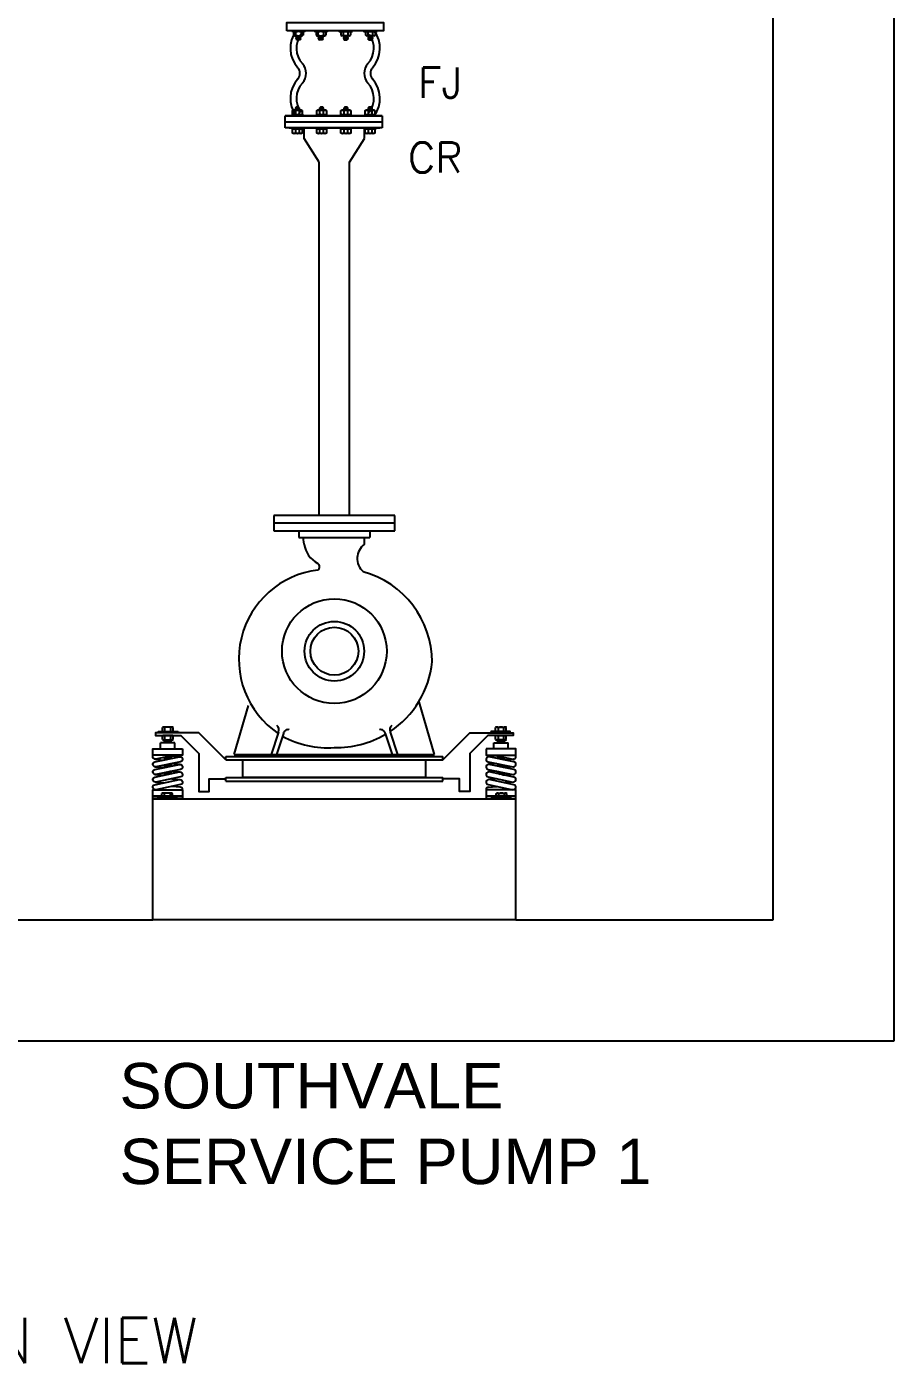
# Model space of a CAD drawing. Header units: inches. Extents: x 72601 to 92539, y -26779 to -15965.
# Drawn here: x 91106 to 92539, y -26676 to -24468 of the extents above; entities that cross this region are included whole.
import ezdxf

# ---------------------------------------------------------------- set-up
doc = ezdxf.new("R2010")
doc.units = ezdxf.units.IN
doc.header["$MEASUREMENT"] = 0
doc.layers.add('FENCE', color=1, linetype='Continuous')
doc.layers.add('M-X-BKGD', color=8, linetype='Continuous')
doc.styles.add('SIMS', font='simplex.shx')
doc.styles.get("Standard").update_dxf_attribs({"font": 'arial.ttf'})

# ---------------------------------------------------------------- blocks, each defined once
blk = doc.blocks.new('PUMP MAIN')
for p, q in [((84485.6, 10391.1), (84624.4, 10391.1)), ((84485.6, 10391.1), (84485.6, 10377.8)), ((84624.4, 10391.1), (84624.4, 10377.8)), ((84485.6, 10377.8), (84624.4, 10377.8)), ((84495.5, 10364.5), (84493.5, 10377.8)), ((84614.2, 10364.5), (84614.2, 10377.8)), ((84358.5, 9952.1), (84386.6, 10048.1)), ((84751.5, 9952.1), (84721.3, 10055.1)), ((84217.4, 9997.9), (84217.4, 10004.8)), ((84236.2, 10005.8), (84219.8, 10005.8)), ((84219.8, 9996.9), (84236, 9996.9)), ((84222.3, 9997.9), (84222.3, 10004.8)), ((84233.6, 10004.8), (84233.6, 9997.9)), ((84238.5, 9997.9), (84238.5, 10004.8)), ((84445.3, 9996), (84430.9, 9952.1)), ((84455, 9993.1), (84441.5, 9952.1)), ((84655, 9993.1), (84668.5, 9952.1)), ((84664.7, 9996), (84679.1, 9952.1)), ((84871.5, 9997.9), (84871.5, 10004.8)), ((84873.8, 10005.8), (84890.2, 10005.8)), ((84890.2, 9996.9), (84874, 9996.9)), ((84876.4, 10004.8), (84876.4, 9997.9)), ((84887.7, 9997.9), (84887.7, 10004.8)), ((84892.6, 9997.9), (84892.6, 10004.8)), ((84241.7, 9975.1), (84213.5, 9975.1)), ((84213.5, 9963.2), (84213.5, 9975.1)), ((84217.4, 9981.7), (84217.4, 9988.6)), ((84236.1, 9989.6), (84219.8, 9989.6)), ((84219.8, 9980.7), (84236, 9980.7)), ((84220.8, 9980.3), (84221.3, 9980.7)), ((84220.8, 9980.3), (84221.8, 9979.4)), ((84220.8, 9978.6), (84221.8, 9979.4)), ((84220.8, 9978.6), (84221.8, 9977.8)), ((84220.8, 9977), (84221.8, 9977.8)), ((84220.8, 9977), (84221.8, 9976.2)), ((84220.8, 9975.3), (84221.8, 9976.2)), ((84220.8, 9975.3), (84221, 9975.1)), ((84234, 9978.9), (84221.8, 9979.4)), ((84234, 9977.3), (84221.8, 9977.8)), ((84234, 9975.7), (84221.8, 9976.2)), ((84222.3, 9981.7), (84222.3, 9988.6)), ((84234, 9980.6), (84231.7, 9980.7)), ((84233.6, 9988.6), (84233.6, 9981.7)), ((84234.1, 9980.7), (84234, 9980.6)), ((84235.1, 9979.8), (84234, 9980.6)), ((84235.1, 9979.8), (84234, 9978.9)), ((84235.1, 9978.1), (84234, 9978.9)), ((84235.1, 9978.1), (84234, 9977.3)), ((84235.1, 9976.5), (84234, 9977.3)), ((84235.1, 9976.5), (84234, 9975.7)), ((84234.7, 9975.1), (84234, 9975.7)), ((84238.5, 9981.7), (84238.5, 9988.6)), ((84241.7, 9963.2), (84241.7, 9975.1)), ((84868.3, 9963.2), (84868.3, 9975.1)), ((84868.3, 9975.1), (84896.5, 9975.1)), ((84871.5, 9981.7), (84871.5, 9988.6)), ((84873.9, 9989.6), (84890.2, 9989.6)), ((84890.2, 9980.7), (84874, 9980.7)), ((84874.9, 9979.8), (84876, 9980.6)), ((84874.9, 9979.8), (84876, 9978.9)), ((84874.9, 9978.1), (84876, 9978.9)), ((84874.9, 9978.1), (84876, 9977.3)), ((84874.9, 9976.5), (84876, 9977.3)), ((84874.9, 9976.5), (84876, 9975.7)), ((84875.3, 9975.1), (84876, 9975.7)), ((84875.9, 9980.7), (84876, 9980.6)), ((84876, 9980.6), (84878.3, 9980.7)), ((84876, 9978.9), (84888.2, 9979.4)), ((84876, 9977.3), (84888.2, 9977.8)), ((84876, 9975.7), (84888.2, 9976.2)), ((84876.4, 9988.6), (84876.4, 9981.7)), ((84887.7, 9981.7), (84887.7, 9988.6)), ((84889.2, 9980.3), (84888.2, 9979.4)), ((84889.2, 9978.6), (84888.2, 9979.4)), ((84889.2, 9978.6), (84888.2, 9977.8)), ((84889.2, 9977), (84888.2, 9977.8)), ((84889.2, 9977), (84888.2, 9976.2)), ((84889.2, 9975.3), (84888.2, 9976.2)), ((84889.2, 9980.3), (84888.7, 9980.7)), ((84889.2, 9975.3), (84889, 9975.1)), ((84892.6, 9981.7), (84892.6, 9988.6)), ((84896.5, 9963.2), (84896.5, 9975.1)), ((84203, 9942.8), (84219.1, 9941.2)), ((84220.8, 9946), (84221.1, 9946.3)), ((84220.8, 9946), (84221.8, 9945.1)), ((84220.8, 9944.3), (84221.8, 9945.1)), ((84220.8, 9944.3), (84221.8, 9943.5)), ((84220.8, 9942.7), (84221.8, 9943.5)), ((84220.8, 9942.7), (84221.8, 9941.9)), ((84221.5, 9941.6), (84221.8, 9941.9)), ((84234, 9944.7), (84221.8, 9945.1)), ((84229.5, 9943.2), (84221.8, 9943.5)), ((84222.6, 9941.8), (84221.8, 9941.9)), ((84234, 9946.4), (84223.5, 9946.8)), ((84234, 9948), (84230.1, 9948.2)), ((84235.1, 9948.8), (84234, 9948)), ((84235.1, 9947.2), (84234, 9948)), ((84235.1, 9947.2), (84234, 9946.4)), ((84235.1, 9945.6), (84234, 9946.4)), ((84235.1, 9945.6), (84234, 9944.7)), ((84234.6, 9944.3), (84234, 9944.7)), ((84235.1, 9948.8), (84234.7, 9949.1)), ((84236, 9949.4), (84252.1, 9947.8)), ((84341.9, 9941.6), (84341.9, 9948.2)), ((84341.9, 9948.2), (84768.1, 9948.2)), ((84341.9, 9941.6), (84768.1, 9941.6)), ((84358.5, 9952.1), (84751.5, 9952.1)), ((84375.2, 9906.6), (84375.2, 9941.6)), ((84734.8, 9906.6), (84734.8, 9941.6)), ((84768.1, 9941.6), (84768.1, 9948.2)), ((84874, 9949.4), (84857.9, 9947.8)), ((84874.9, 9948.8), (84875.3, 9949.1)), ((84874.9, 9948.8), (84876, 9948)), ((84874.9, 9947.2), (84876, 9948)), ((84874.9, 9947.2), (84876, 9946.4)), ((84874.9, 9945.6), (84876, 9946.4)), ((84874.9, 9945.6), (84876, 9944.7)), ((84875.4, 9944.3), (84876, 9944.7)), ((84876, 9948), (84879.9, 9948.2)), ((84876, 9946.4), (84886.5, 9946.8)), ((84876, 9944.7), (84888.2, 9945.1)), ((84880.5, 9943.2), (84888.2, 9943.5)), ((84887.4, 9941.8), (84888.2, 9941.9)), ((84889.2, 9946), (84888.2, 9945.1)), ((84889.2, 9944.3), (84888.2, 9945.1)), ((84889.2, 9944.3), (84888.2, 9943.5)), ((84889.2, 9942.7), (84888.2, 9943.5)), ((84889.2, 9942.7), (84888.2, 9941.9)), ((84888.5, 9941.6), (84888.2, 9941.9)), ((84889.2, 9946), (84888.9, 9946.3)), ((84907, 9942.8), (84890.9, 9941.2)), ((84203, 9927.8), (84219.1, 9926.2)), ((84220.8, 9931.2), (84220.8, 9931.3)), ((84220.8, 9931.2), (84221.8, 9930.4)), ((84220.8, 9929.6), (84221.8, 9930.4)), ((84220.8, 9929.6), (84221.8, 9928.7)), ((84220.8, 9927.9), (84221.8, 9928.7)), ((84220.8, 9927.9), (84221.8, 9927.1)), ((84220.8, 9914.8), (84221.8, 9915.6)), ((84220.8, 9914.8), (84221.8, 9914)), ((84221, 9926.5), (84221.8, 9927.1)), ((84221, 9916.3), (84221.8, 9915.6)), ((84234, 9929.9), (84221.8, 9930.4)), ((84230.3, 9928.4), (84221.8, 9928.7)), ((84223.6, 9927), (84221.8, 9927.1)), ((84234, 9915.1), (84221.8, 9915.6)), ((84234, 9931.5), (84224.1, 9931.9)), ((84234, 9916.8), (84225.1, 9917.1)), ((84234, 9933.2), (84230.8, 9933.3)), ((84234, 9918.5), (84232, 9918.6)), ((84235.2, 9934), (84234, 9933.2)), ((84235.1, 9932.4), (84234, 9933.2)), ((84235.1, 9932.4), (84234, 9931.5)), ((84235.1, 9930.7), (84234, 9931.5)), ((84235.1, 9930.7), (84234, 9929.9)), ((84234.8, 9929.3), (84234, 9929.9)), ((84234.9, 9919.1), (84234, 9918.5)), ((84235.2, 9917.6), (84234, 9918.5)), ((84235.2, 9917.6), (84234, 9916.8)), ((84235.1, 9916), (84234, 9916.8)), ((84235.1, 9916), (84234, 9915.1)), ((84235, 9914.4), (84234, 9915.1)), ((84235.2, 9934), (84235, 9934.2)), ((84235.1, 9919.3), (84235.1, 9919.3)), ((84236, 9934.4), (84252.1, 9932.8)), ((84236, 9919.4), (84252.1, 9917.8)), ((84874, 9934.4), (84857.9, 9932.8)), ((84874, 9919.4), (84857.9, 9917.8)), ((84874.8, 9934), (84875, 9934.2)), ((84874.8, 9934), (84876, 9933.2)), ((84874.8, 9917.6), (84876, 9918.5)), ((84874.8, 9917.6), (84876, 9916.8)), ((84874.9, 9932.4), (84876, 9933.2)), ((84874.9, 9932.4), (84876, 9931.5)), ((84874.9, 9930.7), (84876, 9931.5)), ((84874.9, 9930.7), (84876, 9929.9)), ((84874.9, 9916), (84876, 9916.8)), ((84874.9, 9916), (84876, 9915.1)), ((84875, 9914.4), (84876, 9915.1)), ((84875.1, 9919.1), (84876, 9918.5)), ((84875.2, 9929.3), (84876, 9929.9)), ((84876, 9933.2), (84879.2, 9933.3)), ((84876, 9931.5), (84885.9, 9931.9)), ((84876, 9929.9), (84888.2, 9930.4)), ((84876, 9918.5), (84878, 9918.6)), ((84876, 9916.8), (84884.9, 9917.1)), ((84876, 9915.1), (84888.2, 9915.6)), ((84879.7, 9928.4), (84888.2, 9928.7)), ((84886.4, 9927), (84888.2, 9927.1)), ((84889.2, 9931.2), (84888.2, 9930.4)), ((84889.2, 9929.6), (84888.2, 9930.4)), ((84889.2, 9929.6), (84888.2, 9928.7)), ((84889.2, 9927.9), (84888.2, 9928.7)), ((84889.2, 9927.9), (84888.2, 9927.1)), ((84889, 9926.5), (84888.2, 9927.1)), ((84889, 9916.3), (84888.2, 9915.6)), ((84889.2, 9914.8), (84888.2, 9915.6)), ((84889.2, 9914.8), (84888.2, 9914)), ((84889.2, 9931.2), (84889.2, 9931.3)), ((84907, 9927.8), (84890.9, 9926.2)), ((84203, 9912.8), (84219.1, 9911.2)), ((84203.5, 9897.8), (84219.6, 9896.2)), ((84220.8, 9913.2), (84221.8, 9914)), ((84220.8, 9913.2), (84221.8, 9912.3)), ((84220.8, 9911.5), (84221.8, 9912.3)), ((84220.8, 9911.5), (84220.8, 9911.5)), ((84231.2, 9913.6), (84221.8, 9914)), ((84224.6, 9912.2), (84221.8, 9912.3)), ((84252.1, 9887.8), (84236, 9889.4)), ((84236.1, 9904.4), (84252.6, 9902.8)), ((84341.9, 9906.6), (84768.1, 9906.6)), ((84341.9, 9900), (84341.9, 9906.6)), ((84341.9, 9900), (84768.1, 9900)), ((84734.8, 9906.6), (84375.2, 9906.6)), ((84768.1, 9900), (84768.1, 9906.6)), ((84873.9, 9904.4), (84857.4, 9902.8)), ((84857.9, 9887.8), (84874, 9889.4)), ((84878.8, 9913.6), (84888.2, 9914)), ((84885.4, 9912.2), (84888.2, 9912.3)), ((84889.2, 9913.2), (84888.2, 9914)), ((84889.2, 9913.2), (84888.2, 9912.3)), ((84889.2, 9911.5), (84888.2, 9912.3)), ((84889.2, 9911.5), (84889.2, 9911.5)), ((84906.5, 9897.8), (84890.4, 9896.2)), ((84907, 9912.8), (84890.9, 9911.2)), ((84216.4, 9868.3), (84216.4, 9875.2)), ((84235.1, 9876.2), (84218.8, 9876.2)), ((84218.8, 9867.3), (84235, 9867.3)), ((84221.3, 9868.3), (84221.3, 9875.2)), ((84232.5, 9875.2), (84232.5, 9868.3)), ((84237.5, 9868.3), (84237.5, 9875.2)), ((84315, 9865), (84795, 9865)), ((84872.5, 9868.3), (84872.5, 9875.2)), ((84874.9, 9876.2), (84891.2, 9876.2)), ((84891.2, 9867.3), (84875, 9867.3)), ((84877.5, 9875.2), (84877.5, 9868.3)), ((84888.7, 9868.3), (84888.7, 9875.2)), ((84893.6, 9868.3), (84893.6, 9875.2))]:
    blk.add_line(p, q)
for points in [[(84341.9, 9941.6), (84288.8, 9994.6), (84203.8, 9994.6), (84203.8, 9989.6), (84253.8, 9989.6), (84289.2, 9954.3), (84289.2, 9879.3), (84309.2, 9879.3), (84309.2, 9904.3), (84341.9, 9904.3)], [(84768.1, 9941.6), (84821.2, 9994.6), (84906.2, 9994.6), (84906.2, 9989.6), (84856.2, 9989.6), (84820.8, 9954.3), (84820.8, 9879.3), (84800.8, 9879.3), (84800.8, 9904.3), (84768.1, 9904.3)]]:
    blk.add_lwpolyline(points)
for points in [[(84248.1, 9996.9), (84248.1, 9994.6), (84209.6, 9994.6), (84209.6, 9996.9)], [(84861.9, 9996.9), (84861.9, 9994.6), (84900.4, 9994.6), (84900.4, 9996.9)], [(84257.1, 9963.2), (84257.1, 9950.4), (84198.5, 9950.4), (84198.5, 9963.2)], [(84852.9, 9963.2), (84852.9, 9950.4), (84911.5, 9950.4), (84911.5, 9963.2)], [(84257.1, 9882.8), (84257.1, 9870), (84198.5, 9870), (84198.5, 9882.8)], [(84257.1, 9870), (84257.1, 9865), (84198.5, 9865), (84198.5, 9870)], [(84247.1, 9867.3), (84247.1, 9865), (84208.5, 9865), (84208.5, 9867.3)], [(84852.9, 9882.8), (84852.9, 9870), (84911.5, 9870), (84911.5, 9882.8)], [(84852.9, 9870), (84852.9, 9865), (84911.5, 9865), (84911.5, 9870)], [(84862.9, 9867.3), (84862.9, 9865), (84901.5, 9865), (84901.5, 9867.3)]]:
    blk.add_lwpolyline(points, close=True)
for points in [[(84241, 9950.4), (84204.5, 9942.9, -0.656367), (84199.3, 9950.4)], [(84869, 9950.4), (84905.5, 9942.9, 0.656367), (84910.7, 9950.4)]]:
    blk.add_lwpolyline(points, format="xyb")
for points in [[(84253.1, 9937.9), (84204.5, 9927.9, -1.001057), (84202.5, 9937.7), (84251.1, 9947.7, -1.001015)], [(84856.9, 9937.9), (84905.5, 9927.9, 1.001057), (84907.5, 9937.7), (84858.9, 9947.7, 1.001015)], [(84253.1, 9922.9), (84204.5, 9912.9, -1.001057), (84202.5, 9922.7), (84251.1, 9932.7, -1.001015)], [(84253.1, 9907.9), (84204.5, 9897.9, -1.001057), (84202.5, 9907.7), (84251.1, 9917.7, -1.001015)], [(84856.9, 9922.9), (84905.5, 9912.9, 1.001057), (84907.5, 9922.7), (84858.9, 9932.7, 1.001015)], [(84856.9, 9907.9), (84905.5, 9897.9, 1.001057), (84907.5, 9907.7), (84858.9, 9917.7, 1.001015)], [(84253.1, 9892.9), (84204.5, 9882.9, -1.001057), (84202.5, 9892.7), (84251.1, 9902.7, -1.001015)], [(84856.9, 9892.9), (84905.5, 9882.9, 1.001057), (84907.5, 9892.7), (84858.9, 9902.7, 1.001015)]]:
    blk.add_lwpolyline(points, format="xyb", close=True)
for radius in [102.7, 58.5, 47.1]:
    blk.add_circle((84555, 10154.7), radius)
for centre, radius, start, end in [((84547.2, 10373), 52.4, 189.3044, 241.7281), ((84634.5, 10336.6), 34.5, 126.0695, 228.3449), ((84543.6, 10139.1), 176.1, 96.9255, 235.7497), ((84518.1, 10320.4), 7.76, 303.9544, 56.0456), ((84562.2, 10132.7), 184.8, 0.3028, 74.4939), ((84561.7, 10152.5), 186.3, 303.4296, 354.1995), ((84219.8, 10002.3), 3.48, 45.0088, 134.9912), ((84219.8, 10000.4), 3.48, 225.0088, 314.9912), ((84227.9, 9989.9), 15.9, 69.2913, 110.7087), ((84227.9, 10012.8), 15.9, 249.2913, 290.7087), ((84236, 10002.3), 3.47, 44.9141, 135.0859), ((84236, 10000.4), 3.47, 224.9141, 315.0859), ((84435, 10000.5), 11.2, 336.5811, 49.1689), ((84463.9, 9991.7), 9.07, 76.3265, 170.9387), ((84646.1, 9991.7), 9.07, 9.0613, 103.6735), ((84675, 10000.5), 11.2, 130.8311, 203.4189), ((84874, 10002.3), 3.47, 44.9141, 135.0859), ((84874, 10000.4), 3.47, 224.9141, 315.0859), ((84882.1, 9989.9), 15.9, 69.2913, 110.7087), ((84882.1, 10012.8), 15.9, 249.2913, 290.7087), ((84890.2, 10002.3), 3.48, 45.0088, 134.9912), ((84890.2, 10000.4), 3.48, 225.0088, 314.9912), ((84219.8, 9986.1), 3.48, 45.0088, 134.9912), ((84219.8, 9984.2), 3.48, 225.0088, 314.9912), ((84227.9, 9973.7), 15.9, 69.2913, 110.7087), ((84227.9, 9996.6), 15.9, 249.2913, 290.7087), ((84236, 9986.1), 3.47, 44.9141, 135.0859), ((84236, 9984.2), 3.47, 224.9141, 315.0859), ((84543.8, 10155.7), 190.5, 241.6313, 273.3611), ((84558.5, 10158), 192.6, 268.948, 300.2335), ((84874, 9986.1), 3.47, 44.9141, 135.0859), ((84874, 9984.2), 3.47, 224.9141, 315.0859), ((84882.1, 9973.7), 15.9, 69.2913, 110.7087), ((84882.1, 9996.6), 15.9, 249.2913, 290.7087), ((84890.2, 9986.1), 3.48, 45.0088, 134.9912), ((84890.2, 9984.2), 3.48, 225.0088, 314.9912), ((84218.8, 9872.7), 3.48, 45.0088, 134.9912), ((84218.8, 9870.7), 3.48, 225.0088, 314.9912), ((84226.9, 9860.3), 15.9, 69.2913, 110.7087), ((84226.9, 9883.2), 15.9, 249.2913, 290.7087), ((84235, 9872.7), 3.47, 44.9141, 135.0859), ((84235, 9870.7), 3.47, 224.9141, 315.0859), ((84252.1, 9882.8), 5, 0, 90), ((84857.9, 9882.8), 5, 90, 180), ((84875, 9872.7), 3.47, 44.9141, 135.0859), ((84875, 9870.7), 3.47, 224.9141, 315.0859), ((84883.1, 9860.3), 15.9, 69.2913, 110.7087), ((84883.1, 9883.2), 15.9, 249.2913, 290.7087), ((84891.2, 9872.7), 3.48, 45.0088, 134.9912), ((84891.2, 9870.7), 3.48, 225.0088, 314.9912)]:
    blk.add_arc(centre, radius, start, end)

msp = doc.modelspace()

# ---------------------------------------------------------------- linework, layer by layer
at = {"layer": 'M-X-BKGD'}
for p, q in [((92339.4, -25943.2), (92339.4, -22743.2)), ((92539.4, -26143.2), (92539.4, -22743.2)), ((91547.1, -24477), (91547.1, -24482.2)), ((91550.8, -24482.2), (91550.8, -24477)), ((91680, -24475), (91551.2, -24475)), ((91559.3, -24477), (91559.3, -24482.2)), ((91563, -24477), (91563, -24482.2)), ((91584.1, -24477), (91584.1, -24482.2)), ((91587.8, -24482.2), (91587.8, -24477)), ((91596.3, -24477), (91596.3, -24482.2)), ((91600, -24477), (91600, -24482.2)), ((91625.1, -24477), (91625.1, -24482.2)), ((91628.8, -24477), (91628.8, -24482.2)), ((91637.3, -24482.2), (91637.3, -24477)), ((91641, -24477), (91641, -24482.2)), ((91665.8, -24477), (91665.8, -24482.2)), ((91669.5, -24477), (91669.5, -24482.2)), ((91678, -24482.2), (91678, -24477)), ((91681.7, -24477), (91681.7, -24482.2)), ((91548.8, -24483), (91561.1, -24483)), ((91550.8, -24483.8), (91551.4, -24483.3)), ((91550.8, -24483.8), (91551.4, -24484.2)), ((91550.8, -24484.7), (91551.4, -24484.2)), ((91550.8, -24484.7), (91551.4, -24485.2)), ((91550.8, -24485.6), (91551.4, -24485.2)), ((91550.8, -24485.6), (91551.4, -24486.1)), ((91550.8, -24486.6), (91551.4, -24486.1)), ((91550.8, -24486.6), (91551.4, -24487.1)), ((91550.8, -24487.5), (91551.4, -24487.1)), ((91550.8, -24487.5), (91551.4, -24488)), ((91550.8, -24488.5), (91551.4, -24488)), ((91550.8, -24488.5), (91551.4, -24488.9)), ((91551, -24483), (91551.4, -24483.3)), ((91551.4, -24483.3), (91558.3, -24483.6)), ((91551.4, -24484.2), (91558.3, -24484.5)), ((91551.4, -24485.2), (91558.3, -24485.4)), ((91551.4, -24486.1), (91558.3, -24486.4)), ((91551.4, -24487.1), (91558.3, -24487.3)), ((91551.4, -24488), (91558.3, -24488.2)), ((91551.4, -24488.9), (91558.6, -24488.9)), ((91551.4, -24488.9), (91553, -24489.9)), ((91557.3, -24489.9), (91553, -24489.9)), ((91558.9, -24488.7), (91557.3, -24489.9)), ((91558.9, -24483.1), (91558.3, -24483.6)), ((91558.9, -24484), (91558.3, -24483.6)), ((91558.9, -24484), (91558.3, -24484.5)), ((91558.9, -24485), (91558.3, -24484.5)), ((91558.9, -24485), (91558.3, -24485.4)), ((91558.9, -24485.9), (91558.3, -24485.4)), ((91558.9, -24485.9), (91558.3, -24486.4)), ((91558.9, -24486.8), (91558.3, -24486.4)), ((91558.9, -24486.8), (91558.3, -24487.3)), ((91558.9, -24487.8), (91558.3, -24487.3)), ((91558.9, -24487.8), (91558.3, -24488.2)), ((91558.9, -24488.7), (91558.3, -24488.2)), ((91558.9, -24483.1), (91558.7, -24483)), ((91585.9, -24483), (91598.2, -24483)), ((91587.8, -24483.8), (91588.4, -24483.3)), ((91587.8, -24483.8), (91588.4, -24484.2)), ((91587.8, -24484.7), (91588.4, -24484.2)), ((91587.8, -24484.7), (91588.4, -24485.2)), ((91587.8, -24485.6), (91588.4, -24485.2)), ((91587.8, -24485.6), (91588.4, -24486.1)), ((91587.8, -24486.6), (91588.4, -24486.1)), ((91587.8, -24486.6), (91588.4, -24487.1)), ((91587.8, -24487.5), (91588.4, -24487.1)), ((91587.8, -24487.5), (91588.4, -24488)), ((91587.8, -24488.5), (91588.4, -24488)), ((91587.8, -24488.5), (91588.4, -24488.9)), ((91588, -24483), (91588.4, -24483.3)), ((91588.4, -24483.3), (91595.3, -24483.6)), ((91588.4, -24484.2), (91595.3, -24484.5)), ((91588.4, -24485.2), (91595.3, -24485.4)), ((91588.4, -24486.1), (91595.3, -24486.4)), ((91588.4, -24487.1), (91595.3, -24487.3)), ((91588.4, -24488), (91595.3, -24488.2)), ((91588.4, -24488.9), (91590.1, -24489.9)), ((91588.4, -24488.9), (91595.6, -24488.9)), ((91594.4, -24489.9), (91590.1, -24489.9)), ((91595.9, -24488.7), (91594.4, -24489.9)), ((91595.9, -24483.1), (91595.3, -24483.6)), ((91595.9, -24484), (91595.3, -24483.6)), ((91595.9, -24484), (91595.3, -24484.5)), ((91595.9, -24485), (91595.3, -24484.5)), ((91595.9, -24485), (91595.3, -24485.4)), ((91595.9, -24485.9), (91595.3, -24485.4)), ((91595.9, -24485.9), (91595.3, -24486.4)), ((91595.9, -24486.8), (91595.3, -24486.4)), ((91595.9, -24486.8), (91595.3, -24487.3)), ((91595.9, -24487.8), (91595.3, -24487.3)), ((91595.9, -24487.8), (91595.3, -24488.2)), ((91595.9, -24488.7), (91595.3, -24488.2)), ((91595.9, -24483.1), (91595.8, -24483)), ((91639.3, -24483), (91627, -24483)), ((91629.2, -24483.1), (91629.4, -24483)), ((91629.2, -24483.1), (91629.8, -24483.6)), ((91629.2, -24484), (91629.8, -24483.6)), ((91629.2, -24484), (91629.8, -24484.5)), ((91629.2, -24485), (91629.8, -24484.5)), ((91629.2, -24485), (91629.8, -24485.4)), ((91629.2, -24485.9), (91629.8, -24485.4)), ((91629.2, -24485.9), (91629.8, -24486.4)), ((91629.2, -24486.8), (91629.8, -24486.4)), ((91629.2, -24486.8), (91629.8, -24487.3)), ((91629.2, -24487.8), (91629.8, -24487.3)), ((91629.2, -24487.8), (91629.8, -24488.2)), ((91629.2, -24488.7), (91629.8, -24488.2)), ((91629.2, -24488.7), (91630.8, -24489.9)), ((91636.7, -24488.9), (91629.5, -24488.9)), ((91636.7, -24483.3), (91629.8, -24483.6)), ((91636.7, -24484.2), (91629.8, -24484.5)), ((91636.7, -24485.2), (91629.8, -24485.4)), ((91636.7, -24486.1), (91629.8, -24486.4)), ((91636.7, -24487.1), (91629.8, -24487.3)), ((91636.7, -24488), (91629.8, -24488.2)), ((91630.8, -24489.9), (91635.1, -24489.9)), ((91636.7, -24488.9), (91635.1, -24489.9)), ((91637.1, -24483), (91636.7, -24483.3)), ((91637.3, -24483.8), (91636.7, -24483.3)), ((91637.3, -24483.8), (91636.7, -24484.2)), ((91637.3, -24484.7), (91636.7, -24484.2)), ((91637.3, -24484.7), (91636.7, -24485.2)), ((91637.3, -24485.6), (91636.7, -24485.2)), ((91637.3, -24485.6), (91636.7, -24486.1)), ((91637.3, -24486.6), (91636.7, -24486.1)), ((91637.3, -24486.6), (91636.7, -24487.1)), ((91637.3, -24487.5), (91636.7, -24487.1)), ((91637.3, -24487.5), (91636.7, -24488)), ((91637.3, -24488.5), (91636.7, -24488)), ((91637.3, -24488.5), (91636.7, -24488.9)), ((91679.9, -24483), (91667.6, -24483)), ((91669.9, -24483.1), (91670, -24483)), ((91669.9, -24483.1), (91670.5, -24483.6)), ((91669.9, -24484), (91670.5, -24483.6)), ((91669.9, -24484), (91670.5, -24484.5)), ((91669.9, -24485), (91670.5, -24484.5)), ((91669.9, -24485), (91670.5, -24485.4)), ((91669.9, -24485.9), (91670.5, -24485.4)), ((91669.9, -24485.9), (91670.5, -24486.4)), ((91669.9, -24486.8), (91670.5, -24486.4)), ((91669.9, -24486.8), (91670.5, -24487.3)), ((91669.9, -24487.8), (91670.5, -24487.3)), ((91669.9, -24487.8), (91670.5, -24488.2)), ((91669.9, -24488.7), (91670.5, -24488.2)), ((91669.9, -24488.7), (91671.4, -24489.9)), ((91677.4, -24488.9), (91670.1, -24488.9)), ((91677.4, -24483.3), (91670.5, -24483.6)), ((91677.4, -24484.2), (91670.5, -24484.5)), ((91677.4, -24485.2), (91670.5, -24485.4)), ((91677.4, -24486.1), (91670.5, -24486.4)), ((91677.4, -24487.1), (91670.5, -24487.3)), ((91677.4, -24488), (91670.5, -24488.2)), ((91671.4, -24489.9), (91675.7, -24489.9)), ((91677.4, -24488.9), (91675.7, -24489.9)), ((91677.8, -24483), (91677.4, -24483.3)), ((91678, -24483.8), (91677.4, -24483.3)), ((91678, -24483.8), (91677.4, -24484.2)), ((91678, -24484.7), (91677.4, -24484.2)), ((91678, -24484.7), (91677.4, -24485.2)), ((91678, -24485.6), (91677.4, -24485.2)), ((91678, -24485.6), (91677.4, -24486.1)), ((91678, -24486.6), (91677.4, -24486.1)), ((91678, -24486.6), (91677.4, -24487.1)), ((91678, -24487.5), (91677.4, -24487.1)), ((91678, -24487.5), (91677.4, -24488)), ((91678, -24488.5), (91677.4, -24488)), ((91678, -24488.5), (91677.4, -24488.9)), ((91533.3, -24615.3), (91613.3, -24615.3)), ((91533.3, -24635), (91533.3, -24615.3)), ((91533.3, -24615.3), (91693.4, -24615.3)), ((91573.3, -24615.3), (91533.3, -24615.3)), ((91543.4, -24613.5), (91543.4, -24615.3)), ((91543.4, -24615.3), (91563.1, -24615.3)), ((91551.2, -24615.3), (91677.5, -24615.3)), ((91553.3, -24615.3), (91553.3, -24613.5)), ((91613.3, -24615.3), (91573.3, -24615.3)), ((91583.5, -24613.5), (91583.5, -24615.3)), ((91583.5, -24615.3), (91603.2, -24615.3)), ((91593.3, -24615.3), (91593.3, -24613.5)), ((91693.4, -24615.3), (91613.3, -24615.3)), ((91653.3, -24615.3), (91613.3, -24615.3)), ((91623.5, -24613.5), (91623.5, -24615.3)), ((91623.5, -24615.3), (91643.2, -24615.3)), ((91633.3, -24615.3), (91633.3, -24613.5)), ((91693.4, -24615.3), (91653.3, -24615.3)), ((91663.5, -24613.5), (91663.5, -24615.3)), ((91663.5, -24615.3), (91683.2, -24615.3)), ((91673.4, -24615.3), (91673.4, -24613.5)), ((91693.4, -24615.3), (91693.4, -24635)), ((91613.3, -24635), (91533.3, -24635)), ((91539.5, -24635), (91689.3, -24635)), ((91624.2, -24635), (91544.2, -24635)), ((91554.4, -24635), (91674.3, -24635)), ((91564.4, -24652.9), (91564.4, -24635)), ((91589.3, -24691.9), (91564.4, -24652.9)), ((91614.4, -24635), (91614.4, -24635)), ((91614.4, -24635), (91614.4, -24635)), ((91639.3, -24692.1), (91664.4, -24652.9)), ((91664.4, -24652.9), (91664.4, -24636.8)), ((91589.3, -25275.5), (91589.3, -24692.1)), ((91639.3, -25275.5), (91639.3, -24692.1)), ((91614.4, -25275.5), (91514.4, -25275.5)), ((91514.4, -25275.5), (91514.4, -25300.5)), ((91714.4, -25288), (91514.4, -25288)), ((91714.4, -25275.5), (91614.4, -25275.5)), ((91714.4, -25300.5), (91714.4, -25275.5)), ((91514.4, -25300.5), (91614.4, -25300.5)), ((91614.4, -25300.5), (91714.4, -25300.5)), ((91314.4, -25943.2), (91314.4, -25743.3)), ((91314.4, -25743.3), (91914.4, -25743.3)), ((91914.4, -25943.2), (91914.4, -25743.3)), ((90789.4, -25943.2), (91314.4, -25943.2)), ((91914.4, -25943.2), (91314.4, -25943.2)), ((91914.4, -25943.2), (92339.4, -25943.2)), ((83639.4, -26143.2), (92539.4, -26143.2))]:
    msp.add_line(p, q, dxfattribs=at)
at = {"layer": 'M-X-BKGD', "linetype": 'Continuous'}
for p, q in [((91545.2, -24606.4), (91545.9, -24605.8)), ((91545.2, -24612.9), (91545.2, -24606.4)), ((91545.9, -24605.8), (91560.7, -24605.8)), ((91550.6, -24605.8), (91550.6, -24601.9)), ((91550.6, -24612.2), (91550.6, -24607)), ((91555.3, -24601.3), (91551.2, -24601.3)), ((91556, -24601.9), (91556, -24605.8)), ((91556, -24607), (91556, -24612.2)), ((91561.4, -24606.4), (91560.7, -24605.8)), ((91561.4, -24606.4), (91561.4, -24612.9)), ((91585.2, -24606.4), (91585.9, -24605.8)), ((91585.2, -24612.9), (91585.2, -24606.4)), ((91585.9, -24605.8), (91600.7, -24605.8)), ((91590.6, -24605.8), (91590.6, -24601.9)), ((91590.6, -24612.2), (91590.6, -24607)), ((91595.4, -24601.3), (91591.3, -24601.3)), ((91596, -24601.9), (91596, -24605.8)), ((91596, -24607), (91596, -24612.2)), ((91601.4, -24606.4), (91600.7, -24605.8)), ((91601.4, -24606.4), (91601.4, -24612.9)), ((91625.3, -24606.4), (91625.9, -24605.8)), ((91625.3, -24612.9), (91625.3, -24606.4)), ((91625.9, -24605.8), (91640.8, -24605.8)), ((91630.6, -24605.8), (91630.6, -24601.9)), ((91630.6, -24612.2), (91630.6, -24607)), ((91635.4, -24601.3), (91631.3, -24601.3)), ((91636, -24601.9), (91636, -24605.8)), ((91636, -24607), (91636, -24612.2)), ((91641.4, -24606.4), (91640.8, -24605.8)), ((91641.4, -24606.4), (91641.4, -24612.9)), ((91665.3, -24606.4), (91665.9, -24605.8)), ((91665.3, -24612.9), (91665.3, -24606.4)), ((91665.9, -24605.8), (91680.8, -24605.8)), ((91670.7, -24605.8), (91670.7, -24601.9)), ((91670.7, -24612.2), (91670.7, -24607)), ((91675.4, -24601.3), (91671.3, -24601.3)), ((91676, -24601.9), (91676, -24605.8)), ((91676, -24607), (91676, -24612.2)), ((91681.4, -24606.4), (91680.8, -24605.8)), ((91681.4, -24606.4), (91681.4, -24612.9)), ((91533.3, -24615.3), (91693.4, -24615.3)), ((91543.1, -24615.3), (91533.3, -24615.3)), ((91533.3, -24625.1), (91693.4, -24625.1)), ((91543.4, -24613.5), (91563.1, -24613.5)), ((91545.9, -24613.5), (91545.2, -24612.9)), ((91560.7, -24613.5), (91545.9, -24613.5)), ((91561.4, -24612.9), (91560.7, -24613.5)), ((91582.1, -24615.3), (91562.4, -24615.3)), ((91563.1, -24615.3), (91563.1, -24613.5)), ((91583.5, -24613.5), (91603.2, -24613.5)), ((91585.9, -24613.5), (91585.2, -24612.9)), ((91600.7, -24613.5), (91585.9, -24613.5)), ((91601.4, -24612.9), (91600.7, -24613.5)), ((91603.2, -24615.3), (91603.2, -24613.5)), ((91604.5, -24615.3), (91624.2, -24615.3)), ((91623.5, -24613.5), (91643.2, -24613.5)), ((91625.9, -24613.5), (91625.3, -24612.9)), ((91640.8, -24613.5), (91625.9, -24613.5)), ((91641.4, -24612.9), (91640.8, -24613.5)), ((91643.2, -24615.3), (91643.2, -24613.5)), ((91643.5, -24615.3), (91663.2, -24615.3)), ((91663.5, -24613.5), (91683.2, -24613.5)), ((91665.9, -24613.5), (91665.3, -24612.9)), ((91680.8, -24613.5), (91665.9, -24613.5)), ((91681.4, -24612.9), (91680.8, -24613.5)), ((91683.2, -24615.3), (91683.2, -24613.5)), ((91543.1, -24635), (91533.3, -24635)), ((91543.4, -24635), (91543.4, -24636.8)), ((91543.4, -24636.8), (91563.1, -24636.8)), ((91545.2, -24637.4), (91545.9, -24636.8)), ((91545.2, -24643.9), (91545.2, -24637.4)), ((91545.9, -24644.5), (91545.2, -24643.9)), ((91560.7, -24644.5), (91545.9, -24644.5)), ((91550.6, -24643.2), (91550.6, -24636.8)), ((91556, -24636.8), (91556, -24643.2)), ((91561.4, -24637.4), (91560.7, -24636.8)), ((91561.4, -24643.9), (91560.7, -24644.5)), ((91561.4, -24637.4), (91561.4, -24643.9)), ((91582.1, -24635), (91562.4, -24635)), ((91563.1, -24635), (91563.1, -24636.8)), ((91583.5, -24635), (91583.5, -24636.8)), ((91583.5, -24636.8), (91603.2, -24636.8)), ((91585.2, -24637.4), (91585.9, -24636.8)), ((91585.2, -24643.9), (91585.2, -24637.4)), ((91585.9, -24644.5), (91585.2, -24643.9)), ((91600.7, -24644.5), (91585.9, -24644.5)), ((91590.6, -24643.2), (91590.6, -24636.8)), ((91596, -24636.8), (91596, -24643.2)), ((91601.4, -24637.4), (91600.7, -24636.8)), ((91601.4, -24643.9), (91600.7, -24644.5)), ((91601.4, -24637.4), (91601.4, -24643.9)), ((91603.2, -24635), (91603.2, -24636.8)), ((91604.5, -24635), (91624.2, -24635)), ((91623.5, -24635), (91623.5, -24636.8)), ((91623.5, -24636.8), (91643.2, -24636.8)), ((91625.3, -24637.4), (91625.9, -24636.8)), ((91625.3, -24643.9), (91625.3, -24637.4)), ((91625.9, -24644.5), (91625.3, -24643.9)), ((91640.8, -24644.5), (91625.9, -24644.5)), ((91630.6, -24643.2), (91630.6, -24636.8)), ((91636, -24636.8), (91636, -24643.2)), ((91641.4, -24637.4), (91640.8, -24636.8)), ((91641.4, -24643.9), (91640.8, -24644.5)), ((91641.4, -24637.4), (91641.4, -24643.9)), ((91643.2, -24635), (91643.2, -24636.8)), ((91643.5, -24635), (91663.2, -24635)), ((91663.5, -24635), (91663.5, -24636.8)), ((91663.5, -24636.8), (91683.2, -24636.8)), ((91665.3, -24637.4), (91665.9, -24636.8)), ((91665.3, -24643.9), (91665.3, -24637.4)), ((91665.9, -24644.5), (91665.3, -24643.9)), ((91680.8, -24644.5), (91665.9, -24644.5)), ((91670.7, -24643.2), (91670.7, -24636.8)), ((91676, -24636.8), (91676, -24643.2)), ((91681.4, -24637.4), (91680.8, -24636.8)), ((91681.4, -24643.9), (91680.8, -24644.5)), ((91681.4, -24637.4), (91681.4, -24643.9)), ((91683.2, -24635), (91683.2, -24636.8))]:
    msp.add_line(p, q, dxfattribs=at)
at = {"layer": 'M-X-BKGD'}
for points in [[(91535.6, -24475), (91535.6, -24461.4), (91695.6, -24461.4), (91695.6, -24475)], [(91544, -24476.3), (91544, -24475), (91565.8, -24475), (91565.8, -24476.3)], [(91581, -24476.3), (91581, -24475), (91602.8, -24475), (91602.8, -24476.3)], [(91644.1, -24476.3), (91644.1, -24475), (91622.3, -24475), (91622.3, -24476.3)], [(91684.8, -24476.3), (91684.8, -24475), (91663, -24475), (91663, -24476.3)]]:
    msp.add_lwpolyline(points, close=True, dxfattribs=at)
at = {"layer": 'M-X-BKGD', "linetype": 'Continuous'}
msp.add_lwpolyline([(91693.4, -24635), (91533.3, -24635)], dxfattribs=at)
for centre, radius, start, end in [((91589.4, -24503.7), 47.8, 143.0328, 222.3139), ((91641.8, -24503.7), 47.8, 317.6861, 36.9672), ((91589.4, -24503.7), 37.8, 143.0328, 222.3139), ((91641.8, -24503.7), 37.8, 317.6861, 36.9672), ((91543.4, -24545.1), 14.1, 319.1589, 40.8411), ((91543.4, -24545.1), 24.2, 319.1589, 40.8411), ((91687.9, -24545.1), 24.2, 139.1589, 220.8411), ((91687.9, -24545.1), 14.1, 139.1589, 220.8411), ((91589.4, -24586.6), 47.8, 137.6861, 216.9672), ((91589.4, -24586.6), 37.8, 137.6861, 216.9672), ((91641.8, -24586.6), 37.8, 323.0328, 42.3139), ((91641.8, -24586.6), 47.8, 323.0328, 42.3139), ((91547.9, -24609.2), 3.48, 39.3849, 140.6151), ((91551.2, -24601.9), 0.646, 90, 180), ((91555.5, -24615.6), 14.1, 88.9617, 110.4885), ((91555.5, -24615.6), 13.5, 88.1407, 111.5176), ((91555.5, -24615.6), 12.8, 88.1407, 112.6587), ((91555.5, -24615.6), 12.2, 88.1407, 113.9319), ((91555.5, -24615.6), 11.5, 88.1407, 115.3626), ((91553.3, -24609.2), 3.48, 39.3849, 140.6151), ((91555.5, -24615.6), 10.9, 88.1407, 115.6381), ((91555.5, -24615.6), 10.3, 88.1407, 106.5975), ((91555.3, -24601.9), 0.646, 0, 90), ((91558.7, -24609.2), 3.48, 39.3849, 140.6151), ((91587.9, -24609.2), 3.48, 39.3849, 140.6151), ((91591.3, -24601.9), 0.646, 90, 180), ((91595.6, -24615.6), 14.1, 88.9617, 110.4885), ((91595.6, -24615.6), 13.5, 88.1407, 111.5176), ((91595.6, -24615.6), 12.8, 88.1407, 112.6587), ((91595.6, -24615.6), 12.2, 88.1407, 113.9319), ((91595.6, -24615.6), 11.5, 88.1407, 115.3626), ((91593.3, -24609.2), 3.48, 39.3849, 140.6151), ((91595.6, -24615.6), 10.9, 88.1407, 115.6381), ((91595.6, -24615.6), 10.3, 88.1407, 106.5975), ((91595.4, -24601.9), 0.646, 0, 90), ((91598.7, -24609.2), 3.48, 39.3849, 140.6151), ((91628, -24609.2), 3.48, 39.3849, 140.6151), ((91631.3, -24601.9), 0.646, 90, 180), ((91635.6, -24615.6), 14.1, 88.9617, 110.4885), ((91635.6, -24615.6), 13.5, 88.1407, 111.5176), ((91635.6, -24615.6), 12.8, 88.1407, 112.6587), ((91635.6, -24615.6), 12.2, 88.1407, 113.9319), ((91635.6, -24615.6), 11.5, 88.1407, 115.3626), ((91633.3, -24609.2), 3.48, 39.3849, 140.6151), ((91635.6, -24615.6), 10.9, 88.1407, 115.6381), ((91635.6, -24615.6), 10.3, 88.1407, 106.5975), ((91635.4, -24601.9), 0.646, 0, 90), ((91638.7, -24609.2), 3.48, 39.3849, 140.6151), ((91668, -24609.2), 3.48, 39.3849, 140.6151), ((91671.3, -24601.9), 0.646, 90, 180), ((91675.6, -24615.6), 14.1, 88.9617, 110.4885), ((91675.6, -24615.6), 13.5, 88.1407, 111.5176), ((91675.6, -24615.6), 12.8, 88.1407, 112.6587), ((91675.6, -24615.6), 12.2, 88.1407, 113.9319), ((91675.6, -24615.6), 11.5, 88.1407, 115.3626), ((91673.4, -24609.2), 3.48, 39.3849, 140.6151), ((91675.6, -24615.6), 10.9, 88.1407, 115.6381), ((91675.6, -24615.6), 10.3, 88.1407, 106.5975), ((91675.4, -24601.9), 0.646, 0, 90), ((91678.7, -24609.2), 3.48, 39.3849, 140.6151), ((91547.9, -24610), 3.48, 219.3849, 320.6151), ((91553.3, -24610), 3.48, 219.3849, 320.6151), ((91558.7, -24610), 3.48, 219.3849, 320.6151), ((91587.9, -24610), 3.48, 219.3849, 320.6151), ((91593.3, -24610), 3.48, 219.3849, 320.6151), ((91598.7, -24610), 3.48, 219.3849, 320.6151), ((91628, -24610), 3.48, 219.3849, 320.6151), ((91633.3, -24610), 3.48, 219.3849, 320.6151), ((91638.7, -24610), 3.48, 219.3849, 320.6151), ((91668, -24610), 3.48, 219.3849, 320.6151), ((91673.4, -24610), 3.48, 219.3849, 320.6151), ((91678.7, -24610), 3.48, 219.3849, 320.6151), ((91547.9, -24641), 3.48, 219.3849, 320.6151), ((91553.3, -24641), 3.48, 219.3849, 320.6151), ((91558.7, -24641), 3.48, 219.3849, 320.6151), ((91587.9, -24641), 3.48, 219.3849, 320.6151), ((91593.3, -24641), 3.48, 219.3849, 320.6151), ((91598.7, -24641), 3.48, 219.3849, 320.6151), ((91628, -24641), 3.48, 219.3849, 320.6151), ((91633.3, -24641), 3.48, 219.3849, 320.6151), ((91638.7, -24641), 3.48, 219.3849, 320.6151), ((91668, -24641), 3.48, 219.3849, 320.6151), ((91673.4, -24641), 3.48, 219.3849, 320.6151), ((91678.7, -24641), 3.48, 219.3849, 320.6151)]:
    msp.add_arc(centre, radius, start, end, dxfattribs=at)
at = {"layer": 'M-X-BKGD'}
for centre, radius, start, end in [((91548.9, -24478.9), 2.62, 44.9141, 135.0859), ((91555, -24488.3), 12, 69.2913, 110.7087), ((91561.1, -24478.9), 2.62, 45.0088, 134.9912), ((91586, -24478.9), 2.62, 44.9141, 135.0859), ((91592.1, -24488.3), 12, 69.2913, 110.7087), ((91598.2, -24478.9), 2.62, 45.0088, 134.9912), ((91627, -24478.9), 2.62, 45.0088, 134.9912), ((91633.1, -24488.3), 12, 69.2913, 110.7087), ((91639.2, -24478.9), 2.62, 44.9141, 135.0859), ((91667.6, -24478.9), 2.62, 45.0088, 134.9912), ((91673.7, -24488.3), 12, 69.2913, 110.7087), ((91679.8, -24478.9), 2.62, 44.9141, 135.0859), ((91548.9, -24480.4), 2.62, 224.9141, 315.0859), ((91555, -24471), 12, 249.2913, 290.7087), ((91561.1, -24480.4), 2.62, 225.0088, 314.9912), ((91586, -24480.4), 2.62, 224.9141, 315.0859), ((91592.1, -24471), 12, 249.2913, 290.7087), ((91598.2, -24480.4), 2.62, 225.0088, 314.9912), ((91627, -24480.4), 2.62, 225.0088, 314.9912), ((91633.1, -24471), 12, 249.2913, 290.7087), ((91639.2, -24480.4), 2.62, 224.9141, 315.0859), ((91667.6, -24480.4), 2.62, 225.0088, 314.9912), ((91673.7, -24471), 12, 249.2913, 290.7087), ((91679.8, -24480.4), 2.62, 224.9141, 315.0859)]:
    msp.add_arc(centre, radius, start, end, dxfattribs=at)

# ---------------------------------------------------------------- block references
at = {"layer": 'M-X-BKGD', "xscale": 0.8415969999999999, "yscale": 0.8415969999999999, "zscale": 0.8415969999999999}
msp.add_blockref('PUMP MAIN', (20453.1, -34045.7), dxfattribs=at)

# ---------------------------------------------------------------- texts
at = {"color": 3, "insert": (91259.3, -26179.6), "char_height": 75, "attachment_point": 1}
msp.add_mtext_dynamic_manual_height_columns('SOUTHVALE SERVICE PUMP 1', width=1003.958, gutter_width=1, heights=[0], dxfattribs=at)
at = {"layer": 'FENCE', "color": 3, "style": 'SIMS'}
for s, insert, char_height, width, attachment_point in [('\\A1;FJ', (91752.7, -24535.6, -422.2), 50, 249.05, 1), ('\\A1;CR', (91736.1, -24659.2, -422.2), 50, 249.05, 1), ('\\A1;\\pt0;SECTION VIEW', (91046.6, -26600.5, -422.2), 75, 1056.27, 2)]:
    msp.add_mtext(s, dxfattribs=dict(at, insert=insert, char_height=char_height, width=width, attachment_point=attachment_point))

doc.saveas('drawing.dxf')
